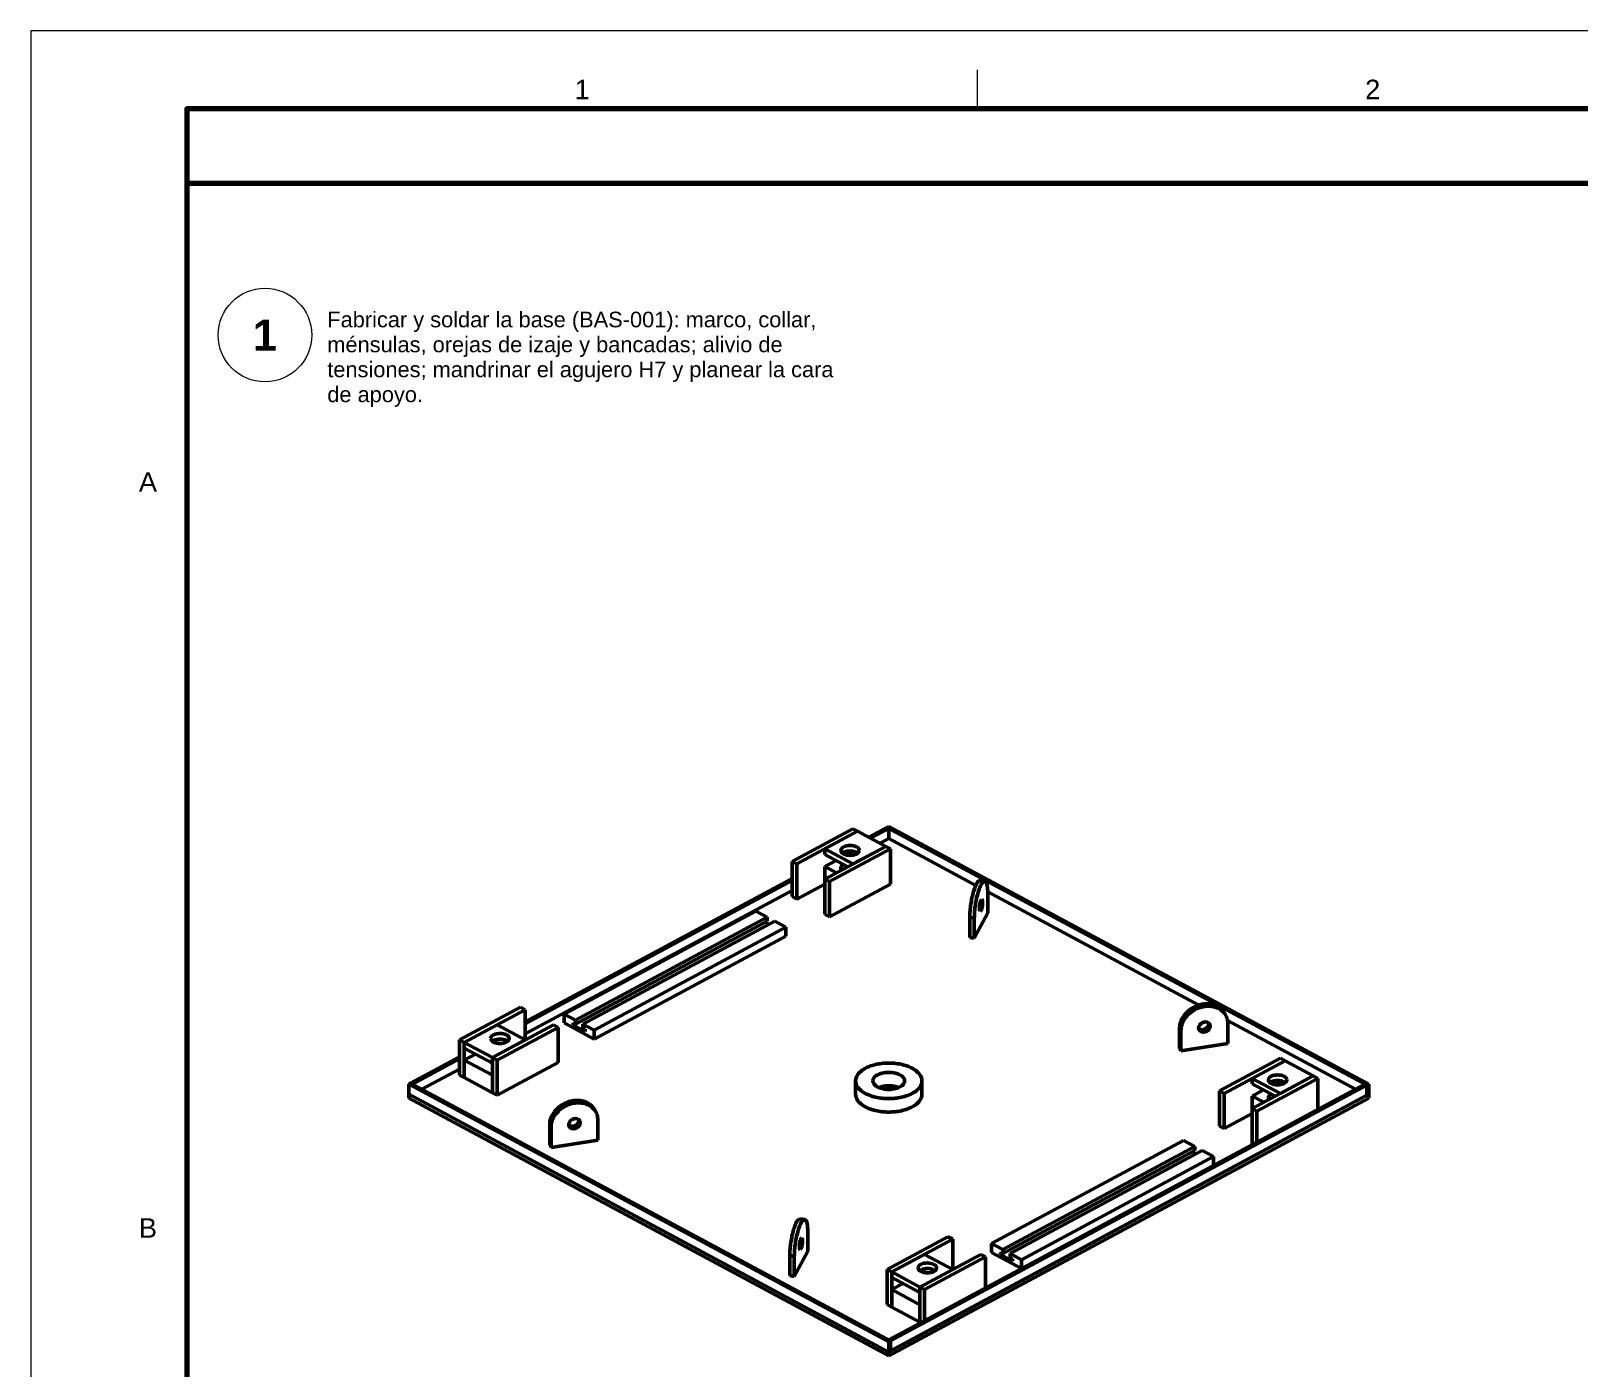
# Model space of a CAD drawing. Header units: millimetres. Extents: x 0 to 841, y 0 to 594.
# Drawn here: x 0 to 198.5, y 422.5 to 594 of the extents above; entities that cross this region are included whole.
import ezdxf
from ezdxf.enums import TextEntityAlignment as Align

# ---------------------------------------------------------------- set-up
doc = ezdxf.new("R2010")
doc.units = ezdxf.units.MM
for name, color, linetype, lineweight in [('FINA', 7, 'CONTINUOUS', 18), ('MARCO', 7, 'CONTINUOUS', 70), ('TXT', 7, 'CONTINUOUS', 25), ('VIS', 7, 'CONTINUOUS', 50)]:
    doc.layers.add(name, color=color, linetype=linetype, lineweight=lineweight)
doc.styles.add('STD', font='LiberationSans-Regular.ttf')
doc.styles.add('STDB', font='LiberationSans-Bold.ttf')

msp = doc.modelspace()

# ---------------------------------------------------------------- linework, layer by layer
at = {"layer": 'FINA'}
msp.add_line((121.38, 584), (121.38, 589), dxfattribs=at)
msp.add_lwpolyline([(0, 0), (841, 0), (841, 594), (0, 594)], close=True, dxfattribs=at)
msp.add_circle((30, 555), 6, dxfattribs=at)
at = {"layer": 'MARCO'}
for points in [[(20, 10), (831, 10), (831, 584), (20, 584)], [(20, 574.5), (831, 574.5), (831, 584), (20, 584)]]:
    msp.add_lwpolyline(points, close=True, dxfattribs=at)
at = {"layer": 'VIS'}
for points in [[(105.41, 491.7), (97.6, 487.5)], [(106.01, 491.38), (98.2, 487.18)], [(106.01, 491.38), (101.8, 489.12)], [(105.41, 491.7), (106.01, 491.38)], [(106.01, 491.38), (109.62, 489.44)], [(107.44, 490.61), (109.76, 491.85)], [(107.68, 490.48), (110, 491.72)], [(108.88, 489.83), (110, 490.43)], [(109.76, 491.85), (110, 491.98)], [(109.76, 491.85), (171.31, 458.81)], [(109.76, 491.85), (110, 491.72)], [(110, 491.98), (171.55, 458.94)], [(110, 490.43), (110, 491.72)], [(110, 490.43), (121.17, 484.44)], [(109.62, 489.44), (101.8, 485.25)], [(101.8, 488.4), (101.8, 489.12)], [(101.8, 489.12), (105.41, 487.18)], [(101.8, 488.4), (104.74, 486.82)], [(110.22, 489.12), (102.41, 484.92)], [(103.86, 488.92), (103.92, 489.12), (104.06, 489.28), (104.24, 489.39), (104.43, 489.47), (104.63, 489.52), (104.84, 489.55), (105.05, 489.56), (105.26, 489.55), (105.47, 489.52), (105.67, 489.47), (105.86, 489.39), (106.04, 489.28), (106.18, 489.12), (106.24, 488.92)], [(104.21, 488.47), (104.12, 488.52), (104.04, 488.58), (103.97, 488.65), (103.91, 488.73), (103.87, 488.83), (103.86, 488.92)], [(104.07, 488.57), (104.24, 488.68), (104.43, 488.75), (104.64, 488.81), (104.84, 488.84), (105.05, 488.85), (105.26, 488.84), (105.46, 488.81), (105.67, 488.75), (105.86, 488.68), (106.04, 488.57)], [(106.24, 488.92), (106.18, 488.72), (106.04, 488.57), (105.86, 488.45), (105.66, 488.38), (105.45, 488.32), (105.24, 488.29), (105.03, 488.28), (104.82, 488.3), (104.61, 488.33), (104.4, 488.39), (104.21, 488.47)], [(105.45, 488.81), (104.57, 488.34)], [(109.62, 489.44), (105.41, 487.18)], [(109.62, 489.44), (110.22, 489.12)], [(110.22, 484.61), (110.22, 489.12)], [(97.6, 483), (97.6, 487.5)], [(97.6, 487.5), (98.2, 487.18)], [(98.2, 482.68), (98.2, 487.18)], [(103.25, 487.63), (101.8, 486.85)], [(101.8, 485.25), (101.8, 486.85)], [(101.8, 486.85), (103.3, 486.05)], [(103.86, 486.66), (103.87, 486.76), (103.91, 486.85), (103.97, 486.93), (104.04, 487), (104.12, 487.06), (104.21, 487.11)], [(103.96, 486.4), (103.93, 486.44), (103.91, 486.48), (103.89, 486.52), (103.87, 486.57), (103.86, 486.61), (103.86, 486.66)], [(63.38, 466.95), (97.6, 485.32)], [(63.38, 466.69), (97.6, 485.07)], [(101.8, 484.61), (98.2, 482.68)], [(101.8, 480.74), (101.8, 485.25)], [(101.8, 485.25), (102.41, 484.92)], [(102.41, 480.42), (102.41, 484.92)], [(110.22, 484.61), (102.41, 480.42)], [(121.72, 485.05), (121.53, 484.98), (121.39, 484.83), (121.27, 484.65), (121.18, 484.46), (121.09, 484.27), (121.02, 484.07), (120.95, 483.87), (120.88, 483.67), (120.82, 483.47), (120.77, 483.26), (120.72, 483.06), (120.67, 482.85), (120.63, 482.65), (120.59, 482.44), (120.56, 482.23), (120.52, 482.02), (120.49, 481.82), (120.47, 481.61), (120.44, 481.4), (120.42, 481.19), (120.41, 480.98), (120.4, 480.77), (120.39, 480.56), (120.39, 480.34)], [(122.31, 484.96), (122.12, 484.89), (121.97, 484.74), (121.86, 484.56), (121.77, 484.37), (121.68, 484.18), (121.6, 483.98), (121.54, 483.78), (121.47, 483.58), (121.41, 483.38), (121.36, 483.17), (121.31, 482.97), (121.26, 482.76), (121.22, 482.56), (121.18, 482.35), (121.14, 482.14), (121.11, 481.93), (121.08, 481.73), (121.05, 481.52), (121.03, 481.31), (121.01, 481.1), (121, 480.89), (120.98, 480.68), (120.98, 480.47), (120.97, 480.25)], [(122.31, 484.96), (121.72, 485.05)], [(122.69, 483.48), (122.69, 483.71), (122.68, 483.94), (122.66, 484.17), (122.62, 484.39), (122.57, 484.61), (122.48, 484.82), (122.31, 484.96)], [(63.38, 465.4), (97.6, 483.77)], [(97.6, 483), (98.2, 482.68)], [(121.72, 481.11), (121.63, 481.32), (121.63, 481.55), (121.64, 481.78), (121.68, 482.01), (121.73, 482.24), (121.81, 482.46), (121.95, 482.63)], [(121.95, 482.63), (122, 482.58), (122.02, 482.52), (122.03, 482.46), (122.04, 482.39), (122.04, 482.33), (122.04, 482.26)], [(122.69, 483.62), (149.75, 469.09)], [(122.69, 480.9), (122.69, 483.48)], [(68.37, 467.94), (92.97, 481.15)], [(92.97, 481.15), (94.41, 480.37)], [(101.8, 480.74), (102.41, 480.42)], [(120.97, 477.67), (122.69, 480.9)], [(121.62, 481.48), (121.66, 481.62), (121.69, 481.75), (121.72, 481.89), (121.73, 482.03), (121.75, 482.16), (121.75, 482.3)], [(122.04, 482.26), (122.04, 482.06), (122.01, 481.85), (121.97, 481.65), (121.92, 481.45), (121.85, 481.26), (121.72, 481.11)], [(69.81, 467.16), (94.41, 480.37)], [(69.81, 466.65), (94.41, 479.86)], [(70.77, 466.65), (95.37, 479.86)], [(72.22, 465.87), (96.82, 479.08)], [(94.14, 479.71), (94.63, 479.45)], [(94.41, 480.37), (94.41, 479.86)], [(95.37, 479.86), (96.82, 479.08)], [(96.82, 477.93), (96.82, 479.08)], [(120.97, 480.25), (120.39, 480.34)], [(120.39, 480.34), (120.39, 477.76)], [(120.97, 480.25), (120.97, 477.67)], [(72.22, 464.73), (96.82, 477.93)], [(120.97, 477.67), (120.39, 477.76)], [(54.97, 464.62), (62.78, 468.81)], [(63.38, 468.49), (62.78, 468.81)], [(153.07, 468.05), (152.96, 468.23), (152.84, 468.4), (152.7, 468.55), (152.54, 468.69), (152.38, 468.81), (152.2, 468.92), (152.02, 469.02), (151.83, 469.09), (151.63, 469.16), (151.43, 469.2), (151.22, 469.24), (151.02, 469.26), (150.81, 469.26), (150.6, 469.25), (150.4, 469.23), (150.19, 469.2), (149.99, 469.16), (149.79, 469.1), (149.59, 469.04), (149.4, 468.96), (149.21, 468.87), (149.03, 468.78), (148.85, 468.67), (148.68, 468.55), (148.51, 468.43), (148.36, 468.29), (148.21, 468.15), (148.06, 468), (147.93, 467.84), (147.81, 467.67), (147.7, 467.5), (147.6, 467.32), (147.51, 467.13), (147.44, 466.94), (147.38, 466.74), (147.33, 466.53), (147.31, 466.33), (147.3, 466.12)], [(153.24, 467.74), (153.13, 467.91), (153.01, 468.08), (152.87, 468.23), (152.71, 468.37), (152.55, 468.5), (152.37, 468.61), (152.19, 468.7), (151.99, 468.78), (151.8, 468.84), (151.59, 468.89), (151.39, 468.92), (151.18, 468.94), (150.98, 468.95), (150.77, 468.94), (150.56, 468.92), (150.36, 468.89), (150.16, 468.84), (149.96, 468.79), (149.76, 468.72), (149.57, 468.64), (149.38, 468.56), (149.2, 468.46), (149.02, 468.35), (148.85, 468.24), (148.68, 468.11), (148.52, 467.98), (148.37, 467.83), (148.23, 467.68), (148.1, 467.52), (147.98, 467.36), (147.87, 467.18), (147.77, 467), (147.68, 466.81), (147.61, 466.62), (147.55, 466.42), (147.5, 466.22), (147.48, 466.01), (147.47, 465.81)], [(55.57, 464.29), (63.38, 468.49)], [(55.57, 464.29), (59.77, 466.55)], [(59.17, 462.36), (66.99, 466.55)], [(63.38, 464.62), (59.77, 466.55)], [(63.38, 464.62), (63.38, 468.49)], [(67.59, 466.23), (66.99, 466.55)], [(68.37, 466.79), (68.37, 467.94)], [(68.37, 467.94), (69.81, 467.16)], [(68.37, 466.79), (72.22, 464.73)], [(69.52, 466.8), (69.52, 466.52)], [(69.52, 466.8), (69.81, 466.65)], [(69.52, 466.52), (69.79, 466.66)], [(69.81, 467.16), (69.81, 466.65)], [(70.77, 466.65), (72.22, 465.87)], [(70.77, 466.65), (70.77, 466.13)], [(149.8, 465.91), (149.74, 466.12), (149.77, 466.33), (149.86, 466.53), (150, 466.69), (150.18, 466.82), (150.39, 466.89), (150.6, 466.92), (150.82, 466.89), (151.01, 466.79), (151.15, 466.63)], [(149.74, 466.08), (149.93, 465.97), (150.14, 465.93), (150.36, 465.95), (150.56, 466.02), (150.75, 466.14), (150.9, 466.29), (151, 466.48), (151.04, 466.7)], [(149.76, 465.99), (149.92, 465.86), (150.11, 465.79), (150.31, 465.77), (150.51, 465.81), (150.7, 465.89), (150.86, 466), (151, 466.16), (151.09, 466.34), (151.13, 466.54)], [(151.04, 466.7), (151.04, 466.71), (151.04, 466.72), (151.04, 466.73), (151.04, 466.74), (151.04, 466.76), (151.04, 466.77)], [(151.13, 466.54), (151.12, 466.57), (151.12, 466.59), (151.12, 466.62), (151.11, 466.65), (151.11, 466.68), (151.1, 466.7)], [(151.15, 466.63), (151.17, 466.59), (151.18, 466.55), (151.19, 466.51), (151.2, 466.47), (151.21, 466.42), (151.21, 466.38)], [(153.24, 467.74), (153.07, 468.05)], [(153.48, 466.73), (153.47, 466.9), (153.45, 467.08), (153.42, 467.25), (153.37, 467.42), (153.31, 467.58), (153.24, 467.74)], [(153.45, 467.11), (169.86, 458.29)], [(153.48, 464.15), (153.48, 466.73)], [(55.57, 464.29), (54.97, 464.62)], [(54.97, 460.11), (54.97, 464.62)], [(58.94, 464.81), (59.01, 465.01), (59.15, 465.17), (59.33, 465.28), (59.53, 465.36), (59.73, 465.41), (59.94, 465.44), (60.15, 465.45), (60.37, 465.44), (60.58, 465.4), (60.78, 465.35), (60.98, 465.26)], [(61.32, 464.81), (61.27, 464.61), (61.13, 464.46), (60.95, 464.34), (60.75, 464.26), (60.55, 464.21), (60.34, 464.18), (60.13, 464.17), (59.93, 464.18), (59.72, 464.21), (59.51, 464.26), (59.32, 464.34), (59.14, 464.46), (59, 464.61), (58.94, 464.81)], [(59.15, 464.45), (59.33, 464.56), (59.53, 464.64), (59.73, 464.69), (59.94, 464.72), (60.16, 464.73), (60.37, 464.72), (60.58, 464.68), (60.78, 464.63), (60.98, 464.54)], [(59.17, 462.36), (63.38, 464.62)], [(59.77, 462.03), (67.59, 466.23)], [(60.98, 465.26), (61.06, 465.21), (61.14, 465.15), (61.21, 465.08), (61.27, 465), (61.31, 464.91), (61.32, 464.81)], [(60.98, 464.54), (61, 464.53), (61.03, 464.52), (61.05, 464.5), (61.07, 464.48), (61.1, 464.47), (61.12, 464.45)], [(67.59, 461.73), (67.59, 466.23)], [(69.52, 466.52), (71.06, 465.69)], [(70.77, 466.13), (71.06, 465.98)], [(71.06, 465.98), (71.06, 465.69)], [(72.22, 464.73), (72.22, 465.87)], [(147.47, 465.81), (147.3, 466.12)], [(147.3, 466.12), (147.3, 463.54)], [(147.47, 465.81), (147.47, 463.22)], [(151.21, 466.38), (151.17, 466.17), (151.07, 465.98), (150.93, 465.83), (150.75, 465.71), (150.55, 465.64), (150.33, 465.61), (150.12, 465.65), (149.94, 465.75), (149.8, 465.91)], [(55.57, 459.79), (55.57, 464.29)], [(59.17, 462.36), (55.57, 464.29)], [(55.57, 463.58), (55.57, 464.29)], [(59.17, 461.64), (55.57, 463.58)], [(55.57, 462.03), (57.01, 462.8)], [(59.66, 464.22), (59.77, 464.29)], [(59.98, 464.18), (59.77, 464.29)], [(147.47, 463.22), (147.3, 463.54)], [(147.47, 463.22), (153.48, 464.15)], [(48.69, 459.07), (54.97, 462.44)], [(48.93, 458.94), (54.97, 462.18)], [(50.14, 458.29), (54.97, 460.89)], [(59.17, 460.09), (55.57, 462.03)], [(55.57, 459.79), (55.57, 462.03)], [(59.77, 462.03), (59.17, 462.36)], [(59.17, 457.85), (59.17, 462.36)], [(59.17, 461.64), (59.17, 462.36)], [(59.77, 457.53), (59.77, 462.03)], [(59.77, 457.53), (67.59, 461.73)], [(114.25, 459.37), (114.23, 459.57), (114.18, 459.77), (114.1, 459.96), (114, 460.14), (113.88, 460.3), (113.74, 460.46), (113.58, 460.59), (113.42, 460.72), (113.25, 460.84), (113.08, 460.94), (112.89, 461.04), (112.71, 461.13), (112.52, 461.21), (112.33, 461.28), (112.13, 461.34), (111.93, 461.4), (111.73, 461.45), (111.53, 461.5), (111.33, 461.54), (111.13, 461.57), (110.92, 461.6), (110.72, 461.62), (110.51, 461.63), (110.31, 461.64), (110.1, 461.65), (109.9, 461.65), (109.69, 461.64), (109.49, 461.63), (109.28, 461.62), (109.08, 461.6), (108.87, 461.57), (108.67, 461.54), (108.47, 461.5), (108.27, 461.45), (108.07, 461.4), (107.87, 461.34), (107.67, 461.28), (107.48, 461.21), (107.29, 461.13), (107.11, 461.04), (106.92, 460.94), (106.75, 460.84), (106.58, 460.72), (106.42, 460.59), (106.26, 460.46), (106.12, 460.3), (106, 460.14), (105.9, 459.96), (105.82, 459.77), (105.77, 459.57), (105.75, 459.37)], [(160.23, 462.27), (152.41, 458.07)], [(160.83, 461.95), (153.01, 457.75)], [(160.83, 461.95), (156.62, 459.69)], [(160.23, 462.27), (160.83, 461.95)], [(160.83, 461.95), (164.43, 460.01)], [(48.45, 458.94), (48.69, 459.07)], [(48.45, 457.65), (48.45, 458.94)], [(48.45, 458.94), (110, 425.89)], [(48.69, 459.07), (110.24, 426.02)], [(48.69, 459.07), (48.93, 458.94)], [(55.57, 459.79), (54.97, 460.11)], [(59.17, 457.85), (55.57, 459.79)], [(59.17, 457.85), (59.17, 460.09)], [(105.75, 459.37), (105.77, 459.16), (105.82, 458.96), (105.9, 458.77), (106.01, 458.59), (106.13, 458.42), (106.28, 458.27), (106.43, 458.13), (106.6, 458), (106.77, 457.89), (106.95, 457.78), (107.14, 457.68), (107.33, 457.6), (107.52, 457.52), (107.72, 457.44), (107.91, 457.38), (108.12, 457.32), (108.32, 457.27), (108.52, 457.23), (108.73, 457.19), (108.93, 457.16), (109.14, 457.13), (109.35, 457.11), (109.56, 457.1), (109.77, 457.09), (109.97, 457.09), (110.18, 457.09), (110.39, 457.1), (110.6, 457.11), (110.81, 457.13), (111.02, 457.15), (111.22, 457.18), (111.43, 457.22), (111.63, 457.26), (111.84, 457.31), (112.04, 457.37), (112.24, 457.43), (112.43, 457.5), (112.63, 457.58), (112.82, 457.66), (113.01, 457.76)], [(105.75, 459.37), (105.75, 457.65)], [(107.96, 459.37), (108, 459.57), (108.09, 459.76), (108.23, 459.92), (108.4, 460.05), (108.58, 460.15), (108.77, 460.24), (108.97, 460.31), (109.17, 460.37), (109.37, 460.41), (109.58, 460.44), (109.79, 460.46), (110, 460.46), (110.21, 460.46), (110.42, 460.44), (110.63, 460.41), (110.83, 460.37), (111.03, 460.31), (111.23, 460.24), (111.42, 460.15), (111.6, 460.05), (111.77, 459.92), (111.91, 459.76), (112, 459.57), (112.04, 459.37)], [(111.44, 458.59), (111.25, 458.5), (111.05, 458.43), (110.85, 458.37), (110.64, 458.33), (110.44, 458.3), (110.23, 458.28), (110.01, 458.27), (109.8, 458.28), (109.59, 458.3), (109.38, 458.32), (109.18, 458.37), (108.97, 458.42), (108.77, 458.49), (108.58, 458.58), (108.4, 458.69), (108.24, 458.82), (108.1, 458.98), (108, 459.16), (107.96, 459.37)], [(108.74, 458.51), (108.94, 458.58), (109.15, 458.64), (109.36, 458.69), (109.57, 458.72), (109.78, 458.74), (110, 458.74), (110.22, 458.74), (110.43, 458.72), (110.64, 458.69), (110.85, 458.64), (111.06, 458.58), (111.26, 458.51)], [(108.74, 458.51), (108.94, 458.58), (109.15, 458.64), (109.36, 458.69), (109.57, 458.72), (109.78, 458.74), (110, 458.74), (110.22, 458.74), (110.43, 458.72), (110.64, 458.69), (110.85, 458.64), (111.06, 458.58), (111.26, 458.51)], [(110, 426.15), (171.07, 458.94)], [(110.24, 426.02), (171.31, 458.81)], [(112.04, 459.37), (112.02, 459.2), (111.95, 459.04), (111.85, 458.9), (111.73, 458.79), (111.59, 458.68), (111.44, 458.59)], [(113.01, 457.76), (113.19, 457.86), (113.37, 457.98), (113.54, 458.11), (113.7, 458.25), (113.85, 458.4), (113.98, 458.57), (114.09, 458.75), (114.18, 458.95), (114.23, 459.16), (114.25, 459.37)], [(114.25, 459.37), (114.25, 457.65)], [(164.43, 460.01), (156.62, 455.82)], [(156.62, 458.97), (156.62, 459.69)], [(156.62, 459.69), (160.23, 457.75)], [(156.62, 458.97), (159.56, 457.39)], [(165.03, 459.69), (157.22, 455.49)], [(158.68, 459.49), (158.73, 459.69), (158.87, 459.85), (159.05, 459.96), (159.25, 460.04), (159.45, 460.09), (159.66, 460.12), (159.87, 460.13), (160.07, 460.12), (160.28, 460.09), (160.49, 460.04), (160.68, 459.96), (160.86, 459.85), (161, 459.69), (161.06, 459.49)], [(159.02, 459.04), (158.94, 459.09), (158.86, 459.15), (158.79, 459.22), (158.73, 459.3), (158.69, 459.4), (158.68, 459.49)], [(158.88, 459.14), (159.06, 459.25), (159.25, 459.32), (159.45, 459.38), (159.66, 459.41), (159.87, 459.42), (160.07, 459.41), (160.28, 459.38), (160.48, 459.32), (160.67, 459.25), (160.85, 459.14)], [(161.06, 459.49), (160.99, 459.29), (160.85, 459.14), (160.67, 459.02), (160.47, 458.95), (160.27, 458.89), (160.06, 458.86), (159.85, 458.86), (159.63, 458.87), (159.42, 458.9), (159.22, 458.96), (159.02, 459.04)], [(160.27, 459.38), (159.39, 458.91)], [(164.43, 460.01), (160.23, 457.75)], [(164.43, 460.01), (165.03, 459.69)], [(165.03, 455.7), (165.03, 459.69)], [(171.07, 458.94), (171.31, 458.81)], [(171.31, 458.81), (171.55, 458.94)], [(171.31, 457.52), (171.31, 458.81)], [(171.31, 457.52), (171.31, 458.81)], [(171.55, 457.65), (171.55, 458.94)], [(48.45, 457.13), (48.45, 457.65)], [(48.45, 457.65), (110, 424.6)], [(48.45, 457.65), (110, 424.6)], [(48.45, 457.13), (110, 424.09)], [(59.77, 457.53), (59.17, 457.85)], [(66.52, 453.73), (66.53, 453.94), (66.55, 454.14), (66.6, 454.35), (66.66, 454.54), (66.73, 454.74), (66.82, 454.93), (66.92, 455.11), (67.03, 455.28), (67.15, 455.45), (67.28, 455.61), (67.43, 455.76), (67.58, 455.9), (67.73, 456.04), (67.9, 456.16), (68.07, 456.28), (68.25, 456.38), (68.43, 456.48), (68.62, 456.57), (68.81, 456.65), (69.01, 456.71), (69.21, 456.77), (69.41, 456.81), (69.62, 456.84), (69.82, 456.86), (70.03, 456.87), (70.24, 456.86), (70.44, 456.85), (70.65, 456.81), (70.85, 456.76), (71.05, 456.7), (71.24, 456.62), (71.42, 456.53), (71.6, 456.42), (71.76, 456.3), (71.92, 456.16), (72.06, 456.01), (72.18, 455.84), (72.29, 455.66)], [(105.75, 457.65), (105.77, 457.44), (105.82, 457.24), (105.9, 457.05), (106.01, 456.87), (106.13, 456.7), (106.28, 456.55), (106.43, 456.41), (106.6, 456.28), (106.77, 456.16), (106.95, 456.06), (107.14, 455.96), (107.33, 455.87), (107.52, 455.8), (107.72, 455.72), (107.91, 455.66), (108.12, 455.6), (108.32, 455.55), (108.52, 455.51), (108.73, 455.47), (108.93, 455.44), (109.14, 455.41), (109.35, 455.39), (109.56, 455.38), (109.77, 455.37), (109.97, 455.37), (110.18, 455.37), (110.39, 455.38), (110.6, 455.39), (110.81, 455.41), (111.02, 455.43), (111.22, 455.46), (111.43, 455.5), (111.63, 455.54), (111.84, 455.59), (112.04, 455.65), (112.24, 455.71), (112.43, 455.78), (112.63, 455.85), (112.82, 455.94), (113.01, 456.03)], [(110, 424.6), (171.55, 457.65)], [(110, 424.09), (171.55, 457.13)], [(110.24, 424.73), (171.31, 457.52)], [(113.01, 456.03), (113.19, 456.14), (113.37, 456.26), (113.54, 456.39), (113.7, 456.53), (113.85, 456.68), (113.98, 456.85), (114.09, 457.03), (114.18, 457.23), (114.23, 457.44), (114.25, 457.65)], [(152.41, 453.57), (152.41, 458.07)], [(152.41, 458.07), (153.01, 457.75)], [(153.01, 453.25), (153.01, 457.75)], [(158.06, 458.2), (156.62, 457.42)], [(156.62, 455.82), (156.62, 457.42)], [(156.62, 457.42), (158.12, 456.62)], [(158.68, 457.23), (158.69, 457.33), (158.73, 457.42), (158.79, 457.5), (158.86, 457.57), (158.94, 457.63), (159.02, 457.68)], [(158.77, 456.97), (158.75, 457.01), (158.72, 457.05), (158.7, 457.09), (158.69, 457.14), (158.68, 457.18), (158.68, 457.23)], [(171.31, 457.52), (171.55, 457.65)], [(171.55, 457.13), (171.55, 457.65)], [(66.69, 453.41), (66.7, 453.62), (66.72, 453.83), (66.77, 454.03), (66.83, 454.23), (66.9, 454.42), (66.99, 454.61), (67.09, 454.79), (67.2, 454.97), (67.32, 455.13), (67.45, 455.29), (67.59, 455.44), (67.74, 455.59), (67.9, 455.72), (68.07, 455.85), (68.24, 455.96), (68.42, 456.07), (68.6, 456.17), (68.79, 456.25), (68.98, 456.33), (69.18, 456.4), (69.38, 456.45), (69.58, 456.5), (69.78, 456.53), (69.99, 456.55), (70.2, 456.55), (70.4, 456.55), (70.61, 456.53), (70.81, 456.5), (71.02, 456.45), (71.21, 456.39), (71.41, 456.31), (71.59, 456.21), (71.77, 456.11), (71.93, 455.98), (72.09, 455.84), (72.23, 455.69), (72.35, 455.52), (72.46, 455.35)], [(72.29, 455.66), (72.46, 455.35)], [(72.46, 455.35), (72.53, 455.19), (72.59, 455.02), (72.64, 454.86), (72.67, 454.69), (72.7, 454.51), (72.7, 454.34)], [(156.62, 455.18), (153.01, 453.25)], [(156.62, 451.31), (156.62, 455.82)], [(156.62, 455.82), (157.22, 455.49)], [(157.22, 451.51), (157.22, 455.49)], [(66.52, 451.15), (66.52, 453.73)], [(66.69, 453.41), (66.52, 453.73)], [(66.69, 450.83), (66.69, 453.41)], [(68.96, 453.76), (69, 453.97), (69.1, 454.16), (69.24, 454.32), (69.42, 454.43), (69.62, 454.51), (69.83, 454.53), (70.04, 454.5), (70.23, 454.4), (70.37, 454.24)], [(68.96, 453.69), (69.16, 453.58), (69.38, 453.54), (69.61, 453.56), (69.82, 453.64), (70, 453.77), (70.15, 453.95), (70.24, 454.15), (70.26, 454.38)], [(69.02, 453.52), (69, 453.55), (68.99, 453.59), (68.97, 453.64), (68.97, 453.68), (68.96, 453.72), (68.96, 453.76)], [(70.32, 454.31), (70.34, 454.09), (70.28, 453.88), (70.16, 453.69), (70, 453.54), (69.8, 453.44), (69.59, 453.38), (69.36, 453.39), (69.15, 453.46), (68.98, 453.6)], [(70.37, 454.24), (70.43, 454.03), (70.4, 453.81), (70.31, 453.62), (70.16, 453.45), (69.99, 453.33), (69.78, 453.25), (69.57, 453.22), (69.35, 453.25), (69.16, 453.35), (69.02, 453.52)], [(72.7, 454.34), (72.7, 451.76)], [(152.41, 453.57), (153.01, 453.25)], [(66.69, 450.83), (66.52, 451.15)], [(72.7, 451.76), (66.69, 450.83)], [(123.18, 438.51), (147.78, 451.72)], [(124.63, 437.73), (149.23, 450.94)], [(147.78, 451.72), (149.23, 450.94)], [(149.23, 450.94), (149.23, 450.43)], [(156.62, 451.31), (156.74, 451.25)], [(124.63, 437.22), (149.23, 450.43)], [(125.59, 437.22), (150.19, 450.43)], [(127.03, 436.44), (151.63, 449.65)], [(148.96, 450.28), (149.44, 450.02)], [(150.19, 450.43), (151.63, 449.65)], [(151.63, 448.5), (151.63, 449.65)], [(97.31, 436.97), (97.31, 437.19), (97.32, 437.4), (97.33, 437.61), (97.34, 437.82), (97.36, 438.03), (97.39, 438.24), (97.41, 438.45), (97.44, 438.65), (97.48, 438.86), (97.51, 439.07), (97.55, 439.28), (97.59, 439.48), (97.64, 439.69), (97.69, 439.89), (97.74, 440.1), (97.8, 440.3), (97.87, 440.5), (97.94, 440.7), (98.01, 440.9), (98.1, 441.09), (98.19, 441.28), (98.31, 441.46), (98.45, 441.61), (98.64, 441.68)], [(97.89, 436.88), (97.9, 437.1), (97.9, 437.31), (97.92, 437.52), (97.93, 437.73), (97.95, 437.94), (97.97, 438.15), (98, 438.36), (98.03, 438.56), (98.06, 438.77), (98.1, 438.98), (98.14, 439.19), (98.18, 439.39), (98.23, 439.6), (98.28, 439.8), (98.33, 440.01), (98.39, 440.21), (98.46, 440.41), (98.52, 440.61), (98.6, 440.81), (98.69, 441), (98.78, 441.19), (98.89, 441.37), (99.04, 441.52), (99.23, 441.59)], [(98.64, 441.68), (99.23, 441.59)], [(99.23, 441.59), (99.4, 441.45), (99.49, 441.24), (99.54, 441.02), (99.58, 440.8), (99.6, 440.57), (99.61, 440.34), (99.61, 440.11)], [(98.54, 438.1), (98.55, 438.31), (98.58, 438.52), (98.61, 438.72), (98.67, 438.92), (98.74, 439.11), (98.87, 439.26)], [(98.67, 438.93), (98.67, 438.79), (98.65, 438.66), (98.64, 438.52), (98.61, 438.38), (98.58, 438.24), (98.54, 438.11)], [(98.87, 439.26), (98.96, 439.05), (98.96, 438.82), (98.95, 438.59), (98.91, 438.36), (98.86, 438.13), (98.78, 437.91), (98.64, 437.74)], [(99.61, 440.11), (99.61, 437.53)], [(109.78, 435.19), (117.59, 439.38)], [(110.38, 434.86), (118.2, 439.06)], [(118.2, 439.06), (117.59, 439.38)], [(118.2, 435.19), (118.2, 439.06)], [(97.31, 434.39), (97.31, 436.97)], [(97.89, 436.88), (97.31, 436.97)], [(99.61, 437.53), (97.89, 434.3)], [(97.89, 434.3), (97.89, 436.88)], [(98.64, 437.74), (98.59, 437.78), (98.57, 437.85), (98.56, 437.91), (98.55, 437.97), (98.55, 438.04), (98.54, 438.1)], [(110.38, 434.86), (114.59, 437.12)], [(113.99, 432.93), (121.8, 437.12)], [(118.2, 435.19), (114.59, 437.12)], [(114.59, 432.6), (122.4, 436.8)], [(122.4, 436.8), (121.8, 437.12)], [(122.4, 432.81), (122.4, 436.8)], [(123.18, 437.36), (123.18, 438.51)], [(123.18, 438.51), (124.63, 437.73)], [(123.18, 437.36), (127.03, 435.3)], [(124.34, 437.37), (124.34, 437.09)], [(124.34, 437.37), (124.63, 437.22)], [(124.34, 437.09), (124.6, 437.23)], [(124.34, 437.09), (125.88, 436.26)], [(124.63, 437.73), (124.63, 437.22)], [(125.59, 437.22), (127.03, 436.44)], [(125.59, 437.22), (125.59, 436.7)], [(110.38, 434.86), (109.78, 435.19)], [(109.78, 430.68), (109.78, 435.19)], [(110.38, 430.36), (110.38, 434.86)], [(113.99, 432.93), (110.38, 434.86)], [(110.38, 434.15), (110.38, 434.86)], [(113.76, 435.38), (113.82, 435.58), (113.96, 435.74), (114.14, 435.85), (114.34, 435.93), (114.55, 435.98), (114.76, 436.01), (114.97, 436.02), (115.18, 436.01), (115.39, 435.97), (115.6, 435.92), (115.79, 435.83)], [(116.14, 435.38), (116.08, 435.18), (115.94, 435.03), (115.76, 434.91), (115.57, 434.83), (115.37, 434.78), (115.16, 434.75), (114.95, 434.74), (114.74, 434.75), (114.53, 434.78), (114.33, 434.83), (114.14, 434.91), (113.96, 435.03), (113.82, 435.18), (113.76, 435.38)], [(113.96, 435.02), (114.14, 435.13), (114.34, 435.21), (114.55, 435.26), (114.76, 435.29), (114.97, 435.3), (115.18, 435.29), (115.39, 435.25), (115.6, 435.2), (115.79, 435.11)], [(113.99, 432.93), (118.2, 435.19)], [(114.47, 434.79), (114.59, 434.86)], [(114.79, 434.75), (114.59, 434.86)], [(115.79, 435.83), (115.88, 435.78), (115.96, 435.72), (116.03, 435.65), (116.09, 435.57), (116.13, 435.48), (116.14, 435.38)], [(115.79, 435.11), (115.82, 435.1), (115.84, 435.09), (115.86, 435.07), (115.89, 435.05), (115.91, 435.04), (115.93, 435.02)], [(125.59, 436.7), (125.88, 436.55)], [(125.88, 436.55), (125.88, 436.26)], [(127.03, 435.3), (127.03, 436.44)], [(97.89, 434.3), (97.31, 434.39)], [(113.99, 432.21), (110.38, 434.15)], [(110.38, 432.6), (111.82, 433.37)], [(114.59, 432.6), (113.99, 432.93)], [(113.99, 428.42), (113.99, 432.93)], [(113.99, 432.21), (113.99, 432.93)], [(113.99, 430.66), (110.38, 432.6)], [(110.38, 430.36), (110.38, 432.6)], [(114.59, 428.62), (114.59, 432.6)], [(110.38, 430.36), (109.78, 430.68)], [(113.99, 428.42), (110.38, 430.36)], [(113.99, 428.42), (113.99, 430.66)], [(114.11, 428.36), (113.99, 428.42)], [(110, 426.15), (110.24, 426.02)], [(110, 425.89), (110.24, 426.02)], [(110, 424.6), (110, 425.89)], [(110.24, 424.73), (110.24, 426.02)], [(110.24, 424.73), (110.24, 426.02)], [(110, 424.6), (110.24, 424.73)], [(110, 424.09), (110, 424.6)]]:
    msp.add_lwpolyline(points, dxfattribs=at)

# ---------------------------------------------------------------- texts
at = {"layer": 'TXT'}
for s, height, style, p in [('1', 2.5, 'STD', (70.69, 586.5)), ('2', 2.5, 'STD', (172.06, 586.5)), ('1', 4, 'STDB', (30, 555)), ('A', 2.5, 'STD', (15, 536.17)), ('B', 2.5, 'STD', (15, 440.5))]:
    msp.add_text(s, height=height, dxfattribs=dict(at, style=style)).set_placement(p, align=Align.MIDDLE_CENTER)
at = {"layer": 'TXT', "style": 'STD'}
for s, p in [('Fabricar y soldar la base (BAS-001): marco, collar,', (38, 558)), ('ménsulas, orejas de izaje y bancadas; alivio de', (38, 554.8)), ('tensiones; mandrinar el agujero H7 y planear la cara', (38, 551.6)), ('de apoyo.', (38, 548.4))]:
    msp.add_text(s, height=2, dxfattribs=at).set_placement(p, align=Align.TOP_LEFT)

doc.saveas('drawing.dxf')
